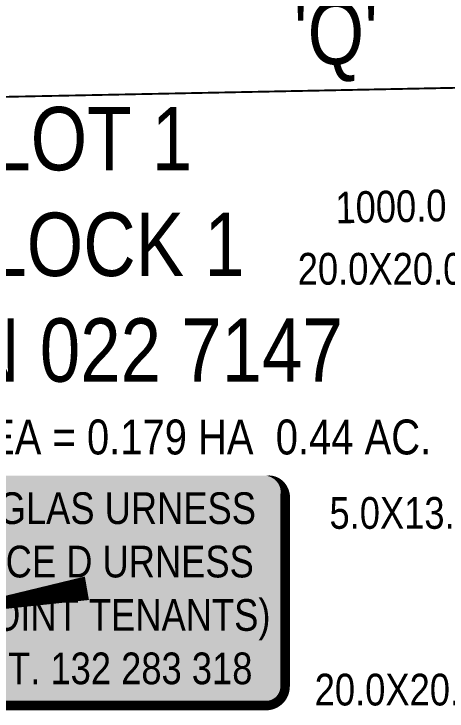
# Model space of a CAD drawing. Extents: x 88833 to 97610, y 5963373 to 5974710.
# Drawn here: x 95462.1 to 95598.7, y 5964517.9 to 5964737.8 of the extents above; entities that cross this region are included whole.
import ezdxf
from ezdxf.enums import TextEntityAlignment as Align

# ---------------------------------------------------------------- set-up
doc = ezdxf.new("R2010")
doc.units = 0
doc.header["$LTSCALE"] = 5
for name, color, linetype in [('AS-OWNER', 7, 'Continuous'), ('C-SYMBOL', 7, 'Continuous'), ('DETAIL-T', 7, 'Continuous'), ('L-AREAREQUIRED', 7, 'Continuous'), ('L-TITLEDB', 4, 'Continuous'), ('P-BUFFER-PURPLE-T', 187, 'Continuous')]:
    doc.layers.add(name, color=color, linetype=linetype)
doc.layers.add('P-75m DRAINAGE AREA', color=7, linetype='Continuous', true_color=0xf1f8f1)
doc.layers.add('P-APEX RECON-TWS-T', color=104, linetype='Continuous', lineweight=9)
doc.styles.add('1.8', font='ARIALN.TTF', dxfattribs={"height": 2})
doc.styles.add('100L', font='ARIALN.TTF', dxfattribs={"height": 10})
doc.styles.add('175L', font='ARIALN.TTF', dxfattribs={"height": 2})
doc.styles.add('80', font='ARIALN.TTF', dxfattribs={"height": 10})
doc.styles.add('80CG', font='ARIALN.TTF', dxfattribs={"height": 10})

# ---------------------------------------------------------------- blocks, each defined once
blk = doc.blocks.new('*U484')
h = blk.add_hatch(color=59)
edge = h.paths.add_edge_path()
edge.add_line((-56.5, -37), (56.5, -37))
edge.add_arc((56.5, -31), 6, 270, 360)
edge.add_line((62.5, -31), (62.5, 29.5))
edge.add_arc((56.5, 29.5), 6, 0, 90)
edge.add_line((56.5, 35.5), (-56.5, 35.5))
edge.add_arc((-56.5, 29.5), 6, 90, 180)
edge.add_line((-62.5, 29.5), (-62.5, -31))
edge.add_arc((-56.5, -31), 6, 180, 270)
at = {"color": 1, "flags": 128}
blk.add_lwpolyline([(-56.5, -37, 3, 3, 0), (56.5, -37, 3, 3, 0.414214), (62.5, -31, 3, 3, 0), (62.5, 29.5, 3, 0, 0.414214), (56.5, 35.5, 0, 0, 0), (-56.5, 35.5, 0, 0, 0.414214), (-62.5, 29.5, 0, 0, 0), (-62.5, -31, 0, 3, 0.414214)], format="xyseb", close=True, dxfattribs=at)
blk.add_lwpolyline([(-56.05, -9.74, 0, 7.5, 0), (0, 0, 0, 0, 0)], format="xyseb", dxfattribs=at)
at = {"color": 1, "style": '80'}
blk.add_attdef('ENTER_TEXT_001', (-35.99, -5), '', height=10, dxfattribs=at)

msp = doc.modelspace()

# ---------------------------------------------------------------- linework, layer by layer
at = {"layer": 'L-TITLEDB', "flags": 128}
msp.add_lwpolyline([(94827.037, 5964699.043), (95633.242, 5964715.167)], dxfattribs=at)
at = {"layer": 'P-75m DRAINAGE AREA', "linetype": 'Continuous', "flags": 128}
msp.add_lwpolyline([(94826.329, 5964699.029), (95632.03, 5964715.143)], dxfattribs=at)

# ---------------------------------------------------------------- block references
at = {"layer": 'AS-OWNER', "color": 5}
ref = msp.add_blockref('*U484', (95485.082, 5964556.633), dxfattribs=at)
ref.add_attrib('ENTER_TEXT_001', 'DOUGLAS URNESS', (95431.488, 5964576.896), dxfattribs={"layer": '0', "color": 1, "height": 10, "style": '80'})
ref.add_attrib('ENTER_TEXT_002', 'EUNICE D URNESS', (95432.112, 5964560.052), dxfattribs={"layer": '0', "color": 1, "height": 10, "style": '80'})
ref.add_attrib('ENTER_TEXT_003', '(AS JOINT TENANTS)', (95427.173, 5964543.208), dxfattribs={"layer": '0', "color": 1, "height": 10, "style": '80'})
ref.add_attrib('ENTER_TEXT_004', 'C. of T. 132 283 318', (95432.838, 5964526.364), dxfattribs={"layer": '0', "color": 1, "height": 10, "style": '80'})

# ---------------------------------------------------------------- texts
at = {"layer": 'C-SYMBOL', "color": 3, "insert": (95398.977, 5964708.446), "char_height": 20, "attachment_point": 1, "style": '175L'}
msp.add_mtext_dynamic_manual_height_columns('\\pi55.624;LOT 1\\P\\pi39.103;BLOCK 1\\P\\pi5.0651;PLAN 022 7147', width=169.05243, gutter_width=55, heights=[0], dxfattribs=at)
at = {"layer": 'DETAIL-T', "color": 3, "insert": (95523.074, 5964808.574), "char_height": 20, "attachment_point": 1, "style": '175L'}
msp.add_mtext_dynamic_manual_height_columns("\\pi17.688;SEE \\P\\pi0.66253;DETAIL\\P\\pi27.218;'Q'", width=78.95126, gutter_width=55, heights=[0], dxfattribs=at)
at = {"layer": 'L-AREAREQUIRED', "color": 5, "style": '100L'}
msp.add_text('PROJECT AREA = 0.179 HA  0.44 AC.', height=11, dxfattribs=at).set_placement((95483.897, 5964595.551), align=Align.BOTTOM_CENTER)
at = {"layer": 'P-APEX RECON-TWS-T', "insert": (95584.504, 5964580.325), "char_height": 9.99205, "attachment_point": 5, "style": '80CG'}
msp.add_mtext('\\A1;5.0X13.0', dxfattribs=at)
at = {"layer": 'P-APEX RECON-TWS-T', "insert": (95556.917, 5964529.678), "char_height": 10, "attachment_point": 1, "style": '175L', "bg_fill": 2}
msp.add_mtext_dynamic_manual_height_columns('20.0X20.0', width=49.86126, gutter_width=100, heights=[0], dxfattribs=at)
at = {"layer": 'P-BUFFER-PURPLE-T', "style": '1.8'}
msp.add_text('1000.0', height=9.992, rotation=1.19531, dxfattribs=at).set_placement((95580.973, 5964677.047), align=Align.MIDDLE_CENTER)

# ---------------------------------------------------------------- next in the draw order: texts
at = {"layer": 'P-APEX RECON-TWS-T', "insert": (95551.572, 5964662.395), "char_height": 10, "attachment_point": 1, "style": '175L', "bg_fill": 2}
msp.add_mtext_dynamic_manual_height_columns('20.0X20.0', width=49.86126, gutter_width=100, heights=[0], dxfattribs=at)

doc.saveas('drawing.dxf')
